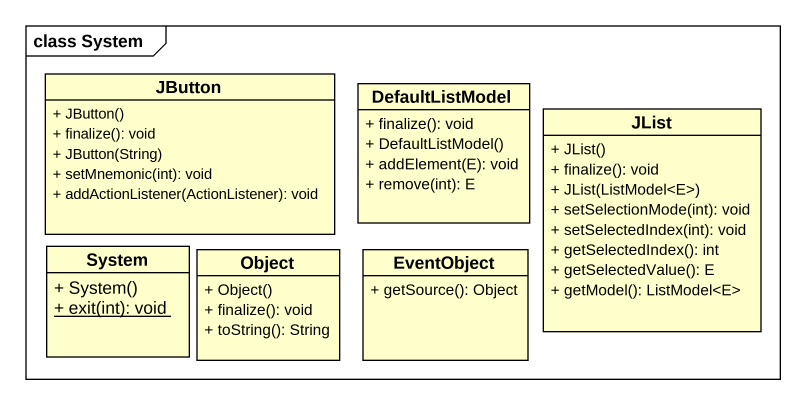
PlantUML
@startuml
mainframe class System
hide circle
hide empty members
skinparam classAttributeIconSize 0
class JButton {
  + JButton()
  + finalize(): void
  + JButton(String)
  + setMnemonic(int): void
  + addActionListener(ActionListener): void
}
class DefaultListModel {
  + finalize(): void
  + DefaultListModel()
  + addElement(E): void
  + remove(int): E
}
class JList {
  + JList()
  + finalize(): void
  + JList(ListModel<E>)
  + setSelectionMode(int): void
  + setSelectedIndex(int): void
  + getSelectedIndex(): int
  + getSelectedValue(): E
  + getModel(): ListModel<E>
}
class System {
  + System()
  {static} + exit(int): void
}
class "Object" as Object_ {
  + Object()
  + finalize(): void
  + toString(): String
}
class EventObject {
  + getSource(): Object
}
@enduml
